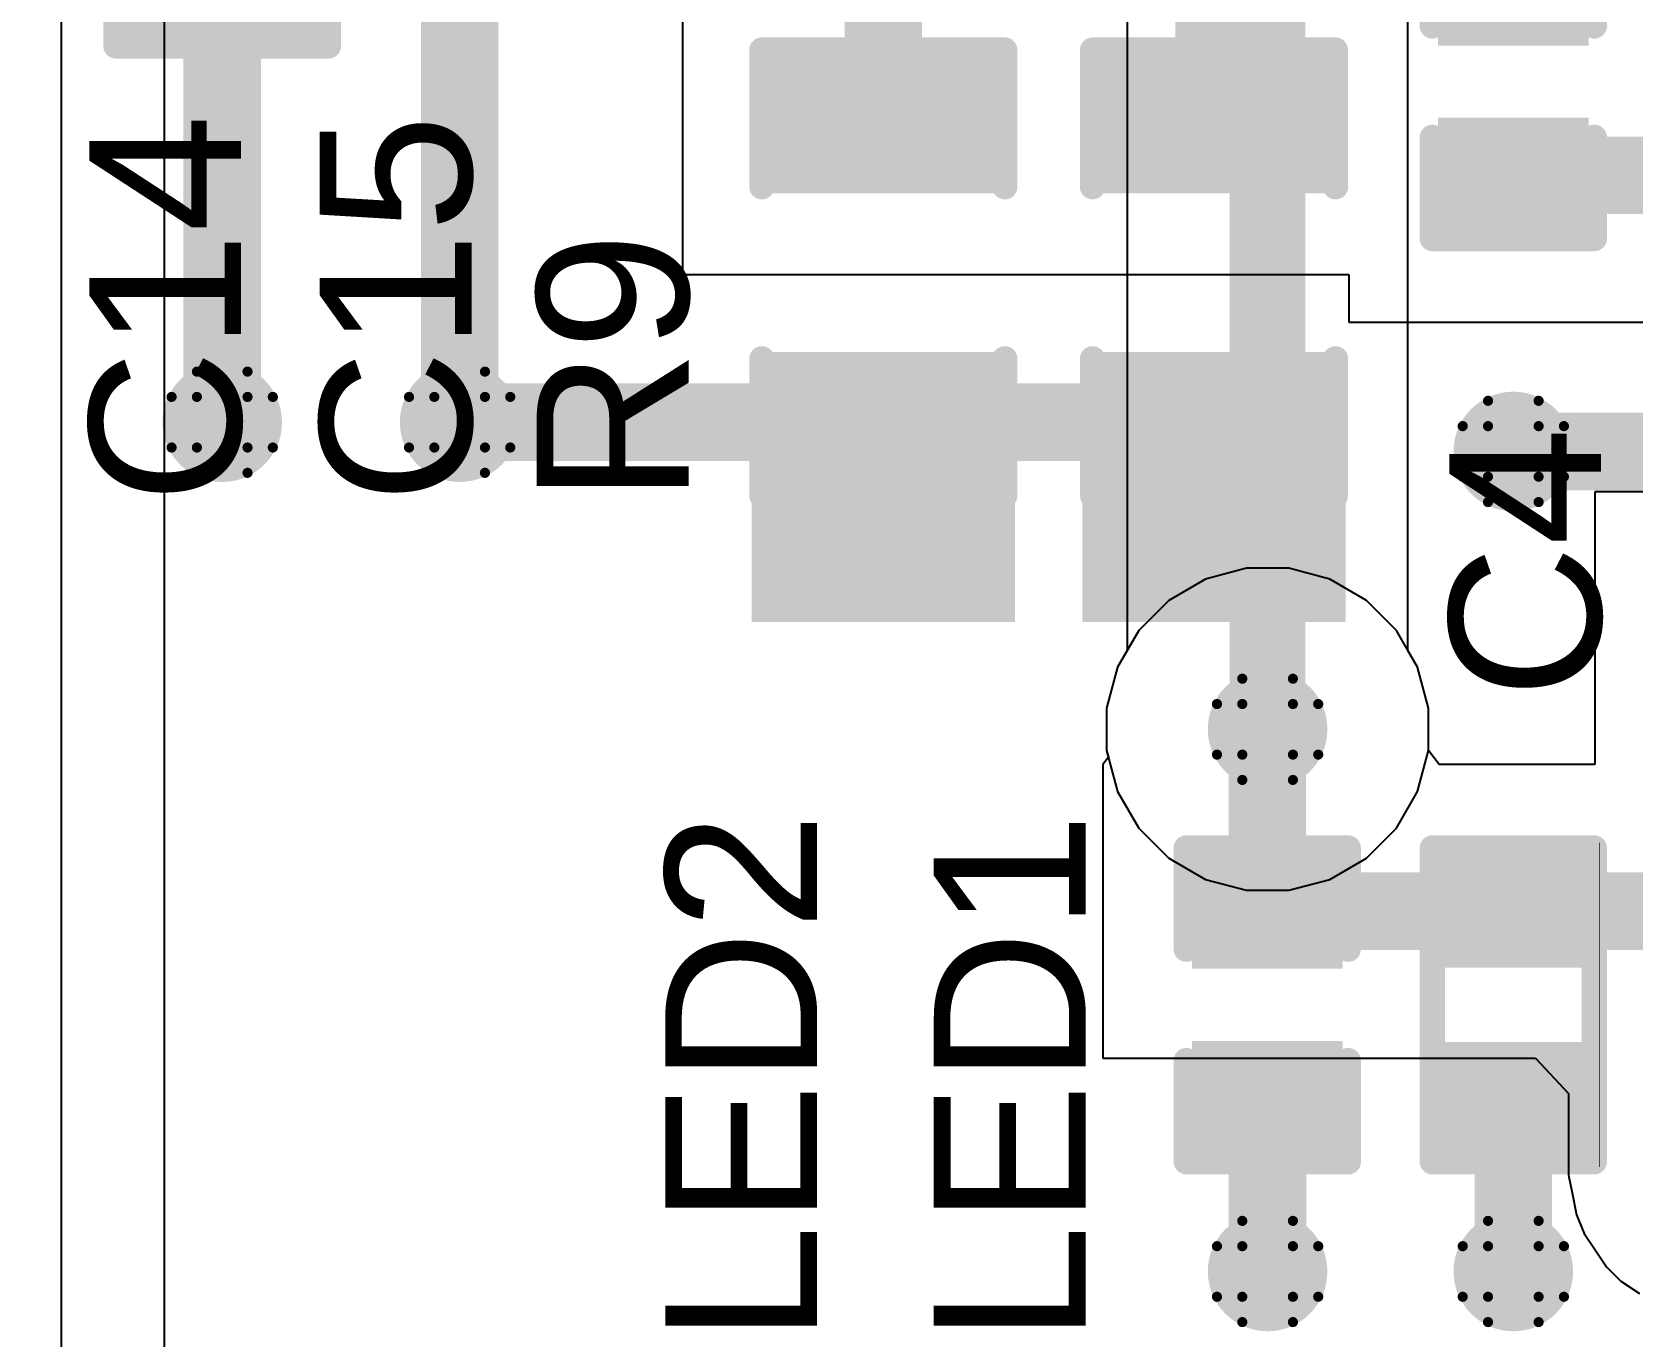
# Model space of a CAD drawing. Header units: inches. Extents: x -18 to 202, y -11 to 119.
# Drawn here: x 35.48 to 43.52, y 8.43 to 14.98 of the extents above; entities that cross this region are included whole.
import ezdxf

# ---------------------------------------------------------------- set-up
doc = ezdxf.new("R2010")
doc.units = ezdxf.units.IN
for name, color, linetype in [('Board Outline', 216, 'Continuous'), ('Bottom Layer', 5, 'Continuous'), ('Drill Drawing', 1, 'Continuous'), ('Ground', 16, 'Continuous'), ('Power', 76, 'Continuous'), ('Top Layer', 1, 'Continuous'), ('Top Overlay', 2, 'Continuous'), ('Top Paste', 8, 'Continuous'), ('Top Solder', 216, 'Continuous'), ('Via Holes', 16, 'Continuous')]:
    doc.layers.add(name, color=color, linetype=linetype)
doc.styles.add('Arial', font='', dxfattribs={"height": 0.2})
doc.styles.get('Arial').set_extended_font_data('Arial')

# ---------------------------------------------------------------- blocks, each defined once
blk = doc.blocks.new('R___0402_52')
at = {"layer": 'Top Layer'}
for points in [[(-0.6985, -0.3175), (-0.6985, 0.3175), (-0.2413, 0.3175), (-0.2413, -0.3175)], [(0.2413, -0.3175), (0.2413, 0.3175), (0.6985, 0.3175), (0.6985, -0.3175)]]:
    blk.add_hatch(color=1, dxfattribs=at).paths.add_polyline_path(points)
at = {"layer": 'Top Paste'}
for points in [[(-0.6985, -0.3175), (-0.6985, 0.3175), (-0.2413, 0.3175), (-0.2413, -0.3175)], [(0.2413, -0.3175), (0.2413, 0.3175), (0.6985, 0.3175), (0.6985, -0.3175)]]:
    blk.add_hatch(color=8, dxfattribs=at).paths.add_polyline_path(points)
at = {"layer": 'Top Solder'}
for points in [[(-0.7535, -0.3725), (-0.7535, 0.3725), (-0.1863, 0.3725), (-0.1863, -0.3725)], [(0.1863, -0.3725), (0.1863, 0.3725), (0.7535, 0.3725), (0.7535, -0.3725)]]:
    blk.add_hatch(color=216, dxfattribs=at).paths.add_polyline_path(points)
at = {"layer": 'Top Overlay'}
for points, const_width in [([(0.7874, 0.4064), (-0.7874, 0.4064)], 0.127), ([(-0.7874, 0.4064), (-0.7874, -0.4064)], 0.127), ([(0.7874, 0.4064), (0.7874, -0.4064)], 0.127), ([(-0.7874, -0.4064), (0.7874, -0.4064)], 0.127), ([(-0.8128, -0.4318), (0.8128, -0.4318)], 0.00323)]:
    blk.add_lwpolyline(points, dxfattribs=dict(at, const_width=const_width))
for points, const_width in [([(-0.8191, 0.4064, 1), (-0.7556, 0.4064, 1)], 0.0635), ([(-0.8191, 0.4064, 1), (-0.7556, 0.4064, 1)], 0.0635), ([(0.7557, 0.4064, 1), (0.8192, 0.4064, 1)], 0.0635), ([(0.7557, 0.4064, 1), (0.8192, 0.4064, 1)], 0.0635), ([(-0.8191, -0.4064, 1), (-0.7556, -0.4064, 1)], 0.0635), ([(-0.8191, -0.4064, 1), (-0.7556, -0.4064, 1)], 0.0635), ([(0.7556, -0.4064, 1), (0.8191, -0.4064, 1)], 0.0635), ([(0.7556, -0.4064, 1), (0.8191, -0.4064, 1)], 0.0635), ([(-0.8136, -0.4318, 1), (-0.812, -0.4318, 1)], 0.00161), ([(0.812, -0.4318, 1), (0.8136, -0.4318, 1)], 0.00161)]:
    blk.add_lwpolyline(points, format="xyb", close=True, dxfattribs=dict(at, const_width=const_width))
blk = doc.blocks.new('LED_0603_58')
at = {"layer": 'Top Layer'}
for points in [[(-1, 0.5), (-0.5, 0.5), (-0.5, -0.5), (-1, -0.5)], [(0.5, 0.5), (1, 0.5), (1, -0.5), (0.5, -0.5)]]:
    blk.add_hatch(color=1, dxfattribs=at).paths.add_polyline_path(points)
at = {"layer": 'Top Overlay'}
blk.add_hatch(color=2, dxfattribs=at).paths.add_polyline_path([(1.1176, -0.6604), (1.7526, -0.6604), (1.7526, 0.6604), (1.1176, 0.6604)])
at = {"layer": 'Top Paste'}
for points in [[(-1, 0.5), (-0.5, 0.5), (-0.5, -0.5), (-1, -0.5)], [(0.5, 0.5), (1, 0.5), (1, -0.5), (0.5, -0.5)]]:
    blk.add_hatch(color=8, dxfattribs=at).paths.add_polyline_path(points)
at = {"layer": 'Top Solder'}
for points in [[(-1.1016, 0.6016), (-0.3984, 0.6016), (-0.3984, -0.6016), (-1.1016, -0.6016)], [(0.3984, 0.6016), (1.1016, 0.6016), (1.1016, -0.6016), (0.3984, -0.6016)]]:
    blk.add_hatch(color=216, dxfattribs=at).paths.add_polyline_path(points)
at = {"layer": 'Top Overlay', "const_width": 0.127}
for points in [[(-0.4318, 0.6096), (-1.1176, 0.6096)], [(-1.1176, -0.6096), (-1.1176, 0.6096)], [(1.1176, 0.6096), (0.4318, 0.6096)], [(1.1176, -0.6096), (1.1176, 0.6096)], [(-1.1176, -0.6096), (-0.4318, -0.6096)], [(0.4318, -0.6096), (1.1176, -0.6096)]]:
    blk.add_lwpolyline(points, dxfattribs=at)
at = {"layer": 'Top Overlay', "const_width": 0.0635}
for points in [[(-1.1494, 0.6096, 1), (-1.0858, 0.6096, 1)], [(-1.1494, 0.6096, 1), (-1.0858, 0.6096, 1)], [(-0.4636, 0.6096, 1), (-0.4001, 0.6096, 1)], [(0.4001, 0.6096, 1), (0.4636, 0.6096, 1)], [(1.0859, 0.6096, 1), (1.1494, 0.6096, 1)], [(1.0859, 0.6096, 1), (1.1494, 0.6096, 1)], [(-1.1494, -0.6096, 1), (-1.0858, -0.6096, 1)], [(-1.1494, -0.6096, 1), (-1.0858, -0.6096, 1)], [(-0.4636, -0.6096, 1), (-0.4001, -0.6096, 1)], [(0.4001, -0.6096, 1), (0.4636, -0.6096, 1)], [(1.0859, -0.6096, 1), (1.1494, -0.6096, 1)], [(1.0859, -0.6096, 1), (1.1494, -0.6096, 1)]]:
    blk.add_lwpolyline(points, format="xyb", close=True, dxfattribs=at)
blk = doc.blocks.new('LED_0603_59')
at = {"layer": 'Top Layer'}
for points in [[(-1, 0.5), (-0.5, 0.5), (-0.5, -0.5), (-1, -0.5)], [(0.5, 0.5), (1, 0.5), (1, -0.5), (0.5, -0.5)]]:
    blk.add_hatch(color=1, dxfattribs=at).paths.add_polyline_path(points)
at = {"layer": 'Top Overlay'}
blk.add_hatch(color=2, dxfattribs=at).paths.add_polyline_path([(1.1176, -0.6604), (1.7526, -0.6604), (1.7526, 0.6604), (1.1176, 0.6604)])
at = {"layer": 'Top Paste'}
for points in [[(-1, 0.5), (-0.5, 0.5), (-0.5, -0.5), (-1, -0.5)], [(0.5, 0.5), (1, 0.5), (1, -0.5), (0.5, -0.5)]]:
    blk.add_hatch(color=8, dxfattribs=at).paths.add_polyline_path(points)
at = {"layer": 'Top Solder'}
for points in [[(-1.1016, 0.6016), (-0.3984, 0.6016), (-0.3984, -0.6016), (-1.1016, -0.6016)], [(0.3984, 0.6016), (1.1016, 0.6016), (1.1016, -0.6016), (0.3984, -0.6016)]]:
    blk.add_hatch(color=216, dxfattribs=at).paths.add_polyline_path(points)
at = {"layer": 'Top Overlay', "const_width": 0.127}
for points in [[(-0.4318, 0.6096), (-1.1176, 0.6096)], [(-1.1176, -0.6096), (-1.1176, 0.6096)], [(0.4318, 0.6096), (1.1176, 0.6096)], [(1.1176, -0.6096), (1.1176, 0.6096)], [(-0.4318, -0.6096), (-1.1176, -0.6096)], [(1.1176, -0.6096), (0.4318, -0.6096)]]:
    blk.add_lwpolyline(points, dxfattribs=at)
at = {"layer": 'Top Overlay', "const_width": 0.0635}
for points in [[(-1.1494, 0.6096, 1), (-1.0858, 0.6096, 1)], [(-1.1494, 0.6096, 1), (-1.0858, 0.6096, 1)], [(-0.4636, 0.6096, 1), (-0.4001, 0.6096, 1)], [(0.4001, 0.6096, 1), (0.4636, 0.6096, 1)], [(1.0859, 0.6096, 1), (1.1494, 0.6096, 1)], [(1.0859, 0.6096, 1), (1.1494, 0.6096, 1)], [(-1.1494, -0.6096, 1), (-1.0858, -0.6096, 1)], [(-1.1494, -0.6096, 1), (-1.0858, -0.6096, 1)], [(-0.4636, -0.6096, 1), (-0.4001, -0.6096, 1)], [(0.4001, -0.6096, 1), (0.4636, -0.6096, 1)], [(1.0859, -0.6096, 1), (1.1494, -0.6096, 1)], [(1.0859, -0.6096, 1), (1.1494, -0.6096, 1)]]:
    blk.add_lwpolyline(points, format="xyb", close=True, dxfattribs=at)
blk = doc.blocks.new('R___0603_95')
at = {"layer": 'Top Layer'}
for points in [[(-0.381, 0.4445), (-0.381, -0.4445), (-1.143, -0.4445), (-1.143, 0.4445)], [(1.143, 0.4445), (1.143, -0.4445), (0.381, -0.4445), (0.381, 0.4445)]]:
    blk.add_hatch(color=1, dxfattribs=at).paths.add_polyline_path(points)
at = {"layer": 'Top Paste'}
for points in [[(-0.381, 0.4445), (-0.381, -0.4445), (-1.143, -0.4445), (-1.143, 0.4445)], [(1.143, 0.4445), (1.143, -0.4445), (0.381, -0.4445), (0.381, 0.4445)]]:
    blk.add_hatch(color=8, dxfattribs=at).paths.add_polyline_path(points)
at = {"layer": 'Top Solder'}
for points in [[(-0.2794, 0.5461), (-0.2794, -0.5461), (-1.2446, -0.5461), (-1.2446, 0.5461)], [(1.2446, 0.5461), (1.2446, -0.5461), (0.2794, -0.5461), (0.2794, 0.5461)]]:
    blk.add_hatch(color=216, dxfattribs=at).paths.add_polyline_path(points)
at = {"layer": 'Top Overlay', "const_width": 0.127}
for points in [[(1.2192, 0.5334), (-1.2192, 0.5334)], [(-1.2192, -0.5334), (-1.2192, 0.5334)], [(1.2192, -0.5334), (1.2192, 0.5334)], [(1.2192, -0.5334), (-1.2192, -0.5334)]]:
    blk.add_lwpolyline(points, dxfattribs=at)
at = {"layer": 'Top Overlay', "const_width": 0.0635}
for points in [[(-1.25095, 0.5334, 1), (-1.18745, 0.5334, 1)], [(-1.25095, 0.5334, 1), (-1.18745, 0.5334, 1)], [(1.18745, 0.5334, 1), (1.25095, 0.5334, 1)], [(1.18745, 0.5334, 1), (1.25095, 0.5334, 1)], [(-1.25095, -0.5334, 1), (-1.18745, -0.5334, 1)], [(-1.25095, -0.5334, 1), (-1.18745, -0.5334, 1)], [(1.18745, -0.5334, 1), (1.25095, -0.5334, 1)], [(1.18745, -0.5334, 1), (1.25095, -0.5334, 1)]]:
    blk.add_lwpolyline(points, format="xyb", close=True, dxfattribs=at)
blk = doc.blocks.new('C___0402_104')
at = {"layer": 'Top Layer'}
for points in [[(-0.6985, -0.3175), (-0.6985, 0.3175), (-0.2413, 0.3175), (-0.2413, -0.3175)], [(0.2413, -0.3175), (0.2413, 0.3175), (0.6985, 0.3175), (0.6985, -0.3175)]]:
    blk.add_hatch(color=1, dxfattribs=at).paths.add_polyline_path(points)
at = {"layer": 'Top Paste'}
for points in [[(-0.6985, -0.3175), (-0.6985, 0.3175), (-0.2413, 0.3175), (-0.2413, -0.3175)], [(0.2413, -0.3175), (0.2413, 0.3175), (0.6985, 0.3175), (0.6985, -0.3175)]]:
    blk.add_hatch(color=8, dxfattribs=at).paths.add_polyline_path(points)
at = {"layer": 'Top Solder'}
for points in [[(-0.7585, -0.3775), (-0.7585, 0.3775), (-0.1813, 0.3775), (-0.1813, -0.3775)], [(0.1813, -0.3775), (0.1813, 0.3775), (0.7585, 0.3775), (0.7585, -0.3775)]]:
    blk.add_hatch(color=216, dxfattribs=at).paths.add_polyline_path(points)
at = {"layer": 'Top Overlay', "const_width": 0.127}
for points in [[(-0.7874, 0.4064), (-0.7874, -0.4064)], [(-0.7874, 0.4064), (-0.2794, 0.4064)], [(0.2794, 0.4064), (0.7874, 0.4064)], [(0.7874, 0.4064), (0.7874, -0.4064)], [(-0.7874, -0.4064), (-0.2794, -0.4064)], [(0.2794, -0.4064), (0.7874, -0.4064)]]:
    blk.add_lwpolyline(points, dxfattribs=at)
at = {"layer": 'Top Overlay', "const_width": 0.0635}
for points in [[(-0.8191, 0.4064, 1), (-0.7556, 0.4064, 1)], [(-0.8191, 0.4064, 1), (-0.7556, 0.4064, 1)], [(-0.3111, 0.4064, 1), (-0.2477, 0.4064, 1)], [(0.2477, 0.4064, 1), (0.3112, 0.4064, 1)], [(0.7557, 0.4064, 1), (0.8192, 0.4064, 1)], [(0.7557, 0.4064, 1), (0.8192, 0.4064, 1)], [(-0.8191, -0.4064, 1), (-0.7556, -0.4064, 1)], [(-0.8191, -0.4064, 1), (-0.7556, -0.4064, 1)], [(-0.3111, -0.4064, 1), (-0.2477, -0.4064, 1)], [(0.2477, -0.4064, 1), (0.3112, -0.4064, 1)], [(0.7556, -0.4064, 1), (0.8191, -0.4064, 1)], [(0.7556, -0.4064, 1), (0.8191, -0.4064, 1)]]:
    blk.add_lwpolyline(points, format="xyb", close=True, dxfattribs=at)
blk = doc.blocks.new('C___0402_107')
at = {"layer": 'Top Layer'}
for points in [[(-0.6985, -0.3175), (-0.6985, 0.3175), (-0.2413, 0.3175), (-0.2413, -0.3175)], [(0.2413, -0.3175), (0.2413, 0.3175), (0.6985, 0.3175), (0.6985, -0.3175)]]:
    blk.add_hatch(color=1, dxfattribs=at).paths.add_polyline_path(points)
at = {"layer": 'Top Paste'}
for points in [[(-0.6985, -0.3175), (-0.6985, 0.3175), (-0.2413, 0.3175), (-0.2413, -0.3175)], [(0.2413, -0.3175), (0.2413, 0.3175), (0.6985, 0.3175), (0.6985, -0.3175)]]:
    blk.add_hatch(color=8, dxfattribs=at).paths.add_polyline_path(points)
at = {"layer": 'Top Solder'}
for points in [[(-0.7585, -0.3775), (-0.7585, 0.3775), (-0.1813, 0.3775), (-0.1813, -0.3775)], [(0.1813, -0.3775), (0.1813, 0.3775), (0.7585, 0.3775), (0.7585, -0.3775)]]:
    blk.add_hatch(color=216, dxfattribs=at).paths.add_polyline_path(points)
at = {"layer": 'Top Overlay', "const_width": 0.127}
for points in [[(-0.7874, -0.4064), (-0.7874, 0.4064)], [(-0.2794, 0.4064), (-0.7874, 0.4064)], [(0.2794, 0.4064), (0.7874, 0.4064)], [(0.7874, -0.4064), (0.7874, 0.4064)], [(-0.2794, -0.4064), (-0.7874, -0.4064)], [(0.7874, -0.4064), (0.2794, -0.4064)]]:
    blk.add_lwpolyline(points, dxfattribs=at)
at = {"layer": 'Top Overlay', "const_width": 0.0635}
for points in [[(-0.8191, 0.4064, 1), (-0.7556, 0.4064, 1)], [(-0.8191, 0.4064, 1), (-0.7556, 0.4064, 1)], [(-0.3111, 0.4064, 1), (-0.2477, 0.4064, 1)], [(0.2477, 0.4064, 1), (0.3111, 0.4064, 1)], [(0.7556, 0.4064, 1), (0.8191, 0.4064, 1)], [(0.7556, 0.4064, 1), (0.8191, 0.4064, 1)], [(-0.8191, -0.4064, 1), (-0.7556, -0.4064, 1)], [(-0.8191, -0.4064, 1), (-0.7556, -0.4064, 1)], [(-0.3112, -0.4064, 1), (-0.2477, -0.4064, 1)], [(0.2477, -0.4064, 1), (0.3111, -0.4064, 1)], [(0.7556, -0.4064, 1), (0.8191, -0.4064, 1)], [(0.7556, -0.4064, 1), (0.8191, -0.4064, 1)]]:
    blk.add_lwpolyline(points, format="xyb", close=True, dxfattribs=at)

msp = doc.modelspace()

# ---------------------------------------------------------------- hatches: boundary and pattern name
at = {"layer": 'Bottom Layer'}
h = msp.add_hatch(color=5, dxfattribs=at)
edge = h.paths.add_edge_path()
edge.add_arc((36.4354, 13.0253), 0.3, 0, 360)
h = msp.add_hatch(color=5, dxfattribs=at)
edge = h.paths.add_edge_path()
edge.add_arc((37.627, 13.0253), 0.3, 0, 360)
h = msp.add_hatch(color=5, dxfattribs=at)
edge = h.paths.add_edge_path()
edge.add_arc((42.9149, 12.8786), 0.3, 0, 360)
h = msp.add_hatch(color=5, dxfattribs=at)
edge = h.paths.add_edge_path()
edge.add_arc((41.6817, 11.484), 0.3, 0, 360)
h = msp.add_hatch(color=5, dxfattribs=at)
edge = h.paths.add_edge_path()
edge.add_arc((41.6817, 8.763), 0.3, 0, 360)
h = msp.add_hatch(color=5, dxfattribs=at)
edge = h.paths.add_edge_path()
edge.add_arc((42.9149, 8.763), 0.3, 0, 360)
at = {"layer": 'Ground'}
h = msp.add_hatch(color=16, dxfattribs=at)
edge = h.paths.add_edge_path()
edge.add_arc((36.4354, 13.0253), 0.3, 0, 360)
h = msp.add_hatch(color=16, dxfattribs=at)
edge = h.paths.add_edge_path()
edge.add_arc((37.627, 13.0253), 0.3, 0, 360)
h = msp.add_hatch(color=16, dxfattribs=at)
edge = h.paths.add_edge_path()
edge.add_arc((42.9149, 12.8786), 0.3, 0, 360)
h = msp.add_hatch(color=16, dxfattribs=at)
edge = h.paths.add_edge_path()
edge.add_arc((41.6817, 11.484), 0.3, 0, 360)
h = msp.add_hatch(color=16, dxfattribs=at)
edge = h.paths.add_edge_path()
edge.add_arc((41.6817, 8.763), 0.3, 0, 360)
h = msp.add_hatch(color=16, dxfattribs=at)
edge = h.paths.add_edge_path()
edge.add_arc((42.9149, 8.763), 0.3, 0, 360)
at = {"layer": 'Power'}
h = msp.add_hatch(color=76, dxfattribs=at)
edge = h.paths.add_edge_path()
edge.add_arc((36.4354, 13.0253), 0.3, 0, 360)
h = msp.add_hatch(color=76, dxfattribs=at)
edge = h.paths.add_edge_path()
edge.add_arc((37.627, 13.0253), 0.3, 0, 360)
h = msp.add_hatch(color=76, dxfattribs=at)
edge = h.paths.add_edge_path()
edge.add_arc((42.9149, 12.8786), 0.3, 0, 360)
h = msp.add_hatch(color=76, dxfattribs=at)
edge = h.paths.add_edge_path()
edge.add_arc((41.6817, 11.484), 0.3, 0, 360)
h = msp.add_hatch(color=76, dxfattribs=at)
edge = h.paths.add_edge_path()
edge.add_arc((41.6817, 8.763), 0.3, 0, 360)
h = msp.add_hatch(color=76, dxfattribs=at)
edge = h.paths.add_edge_path()
edge.add_arc((42.9149, 8.763), 0.3, 0, 360)
at = {"layer": 'Top Layer'}
h = msp.add_hatch(color=1, dxfattribs=at)
edge = h.paths.add_edge_path()
edge.add_arc((36.4354, 13.0253), 0.3, 0, 360)
h = msp.add_hatch(color=1, dxfattribs=at)
edge = h.paths.add_edge_path()
edge.add_arc((37.627, 13.0253), 0.3, 0, 360)
h = msp.add_hatch(color=1, dxfattribs=at)
edge = h.paths.add_edge_path()
edge.add_arc((42.9149, 12.8786), 0.3, 0, 360)
h = msp.add_hatch(color=1, dxfattribs=at)
edge = h.paths.add_edge_path()
edge.add_arc((41.6817, 11.484), 0.3, 0, 360)
h = msp.add_hatch(color=1, dxfattribs=at)
edge = h.paths.add_edge_path()
edge.add_arc((41.6817, 8.763), 0.3, 0, 360)
h = msp.add_hatch(color=1, dxfattribs=at)
edge = h.paths.add_edge_path()
edge.add_arc((42.9149, 8.763), 0.3, 0, 360)
at = {"layer": 'Via Holes'}
h = msp.add_hatch(color=7, dxfattribs=at)
edge = h.paths.add_edge_path()
edge.add_arc((36.4354, 13.0253), 0.15, 0, 360)
h = msp.add_hatch(color=7, dxfattribs=at)
edge = h.paths.add_edge_path()
edge.add_arc((37.627, 13.0253), 0.15, 0, 360)
h = msp.add_hatch(color=7, dxfattribs=at)
edge = h.paths.add_edge_path()
edge.add_arc((42.9149, 12.8786), 0.15, 0, 360)
h = msp.add_hatch(color=7, dxfattribs=at)
edge = h.paths.add_edge_path()
edge.add_arc((41.6817, 11.484), 0.15, 0, 360)
h = msp.add_hatch(color=7, dxfattribs=at)
edge = h.paths.add_edge_path()
edge.add_arc((41.6817, 8.763), 0.15, 0, 360)
h = msp.add_hatch(color=7, dxfattribs=at)
edge = h.paths.add_edge_path()
edge.add_arc((42.9149, 8.763), 0.15, 0, 360)

# ---------------------------------------------------------------- linework, layer by layer
at = {"layer": 'Board Outline', "const_width": 0.254}
msp.add_lwpolyline([(44.2299, 62.3099, -3.535496), (7.5647, 62.2891)], format="xyb", dxfattribs=at)
at = {"layer": 'Bottom Layer'}
for p, q in [((41.3699, 12.2369), (41.1856, 12.1305)), ((41.5754, 12.292), (41.3699, 12.2369)), ((41.7881, 12.292), (41.5754, 12.292)), ((41.9936, 12.2369), (41.7881, 12.292)), ((42.1779, 12.1305), (41.9936, 12.2369)), ((41.1856, 12.1305), (41.0352, 11.9801)), ((42.3283, 11.9801), (42.1779, 12.1305)), ((41.0352, 11.9801), (40.9288, 11.7958)), ((42.4347, 11.7958), (42.3283, 11.9801)), ((40.9288, 11.7958), (40.8737, 11.5903)), ((42.4897, 11.5903), (42.4347, 11.7958)), ((40.8737, 11.5903), (40.8737, 11.3776)), ((42.4897, 11.3776), (42.4897, 11.5903)), ((40.8737, 11.3776), (40.9288, 11.1721)), ((42.4347, 11.1721), (42.4897, 11.3776)), ((40.9288, 11.1721), (41.0352, 10.9878)), ((42.3283, 10.9878), (42.4347, 11.1721)), ((41.0352, 10.9878), (41.1856, 10.8374)), ((42.1779, 10.8374), (42.3283, 10.9878)), ((41.1856, 10.8374), (41.3699, 10.731)), ((41.9936, 10.731), (42.1779, 10.8374)), ((41.3699, 10.731), (41.5754, 10.676)), ((41.7881, 10.676), (41.9936, 10.731)), ((41.5754, 10.676), (41.7881, 10.676))]:
    msp.add_line(p, q, dxfattribs=at)
at = {"layer": 'Drill Drawing', "const_width": 0.0508}
for points in [[(36.3084, 13.1523), (36.3084, 13.2793)], [(36.3084, 13.2793), (36.5624, 13.2793)], [(36.5624, 13.1523), (36.5624, 13.2793)], [(37.5, 13.1523), (37.5, 13.2793)], [(37.5, 13.2793), (37.754, 13.2793)], [(37.754, 13.1523), (37.754, 13.2793)], [(36.1814, 12.8983), (36.1814, 13.1523)], [(36.1814, 13.1523), (36.3084, 13.1523)], [(36.5624, 13.1523), (36.6894, 13.1523)], [(36.6894, 12.8983), (36.6894, 13.1523)], [(37.373, 12.8983), (37.373, 13.1523)], [(37.373, 13.1523), (37.5, 13.1523)], [(37.754, 13.1523), (37.881, 13.1523)], [(37.881, 12.8983), (37.881, 13.1523)], [(42.7879, 13.0056), (42.7879, 13.1326)], [(42.7879, 13.1326), (43.0419, 13.1326)], [(43.0419, 13.0056), (43.0419, 13.1326)], [(42.6609, 12.7516), (42.6609, 13.0056)], [(42.6609, 13.0056), (42.7879, 13.0056)], [(43.0419, 13.0056), (43.1689, 13.0056)], [(43.1689, 12.7516), (43.1689, 13.0056)], [(36.1814, 12.8983), (36.3084, 12.8983)], [(36.3084, 12.7713), (36.3084, 12.8983)], [(36.5624, 12.8983), (36.6894, 12.8983)], [(36.5624, 12.7713), (36.5624, 12.8983)], [(37.373, 12.8983), (37.5, 12.8983)], [(37.5, 12.7713), (37.5, 12.8983)], [(37.754, 12.8983), (37.881, 12.8983)], [(37.754, 12.7713), (37.754, 12.8983)], [(36.3084, 12.7713), (36.5624, 12.7713)], [(37.5, 12.7713), (37.754, 12.7713)], [(42.6609, 12.7516), (42.7879, 12.7516)], [(42.7879, 12.6246), (42.7879, 12.7516)], [(43.0419, 12.7516), (43.1689, 12.7516)], [(43.0419, 12.6246), (43.0419, 12.7516)], [(42.7879, 12.6246), (43.0419, 12.6246)], [(41.5547, 11.611), (41.5547, 11.738)], [(41.5547, 11.738), (41.8087, 11.738)], [(41.8087, 11.611), (41.8087, 11.738)], [(41.4277, 11.357), (41.4277, 11.611)], [(41.4277, 11.611), (41.5547, 11.611)], [(41.8087, 11.611), (41.9357, 11.611)], [(41.9357, 11.357), (41.9357, 11.611)], [(41.4277, 11.357), (41.5547, 11.357)], [(41.5547, 11.23), (41.5547, 11.357)], [(41.8087, 11.357), (41.9357, 11.357)], [(41.8087, 11.23), (41.8087, 11.357)], [(41.5547, 11.23), (41.8087, 11.23)], [(41.5547, 8.89), (41.5547, 9.017)], [(41.5547, 9.017), (41.8087, 9.017)], [(41.8087, 8.89), (41.8087, 9.017)], [(42.7879, 8.89), (42.7879, 9.017)], [(42.7879, 9.017), (43.0419, 9.017)], [(43.0419, 8.89), (43.0419, 9.017)], [(41.4277, 8.636), (41.4277, 8.89)], [(41.4277, 8.89), (41.5547, 8.89)], [(41.8087, 8.89), (41.9357, 8.89)], [(41.9357, 8.636), (41.9357, 8.89)], [(42.6609, 8.636), (42.6609, 8.89)], [(42.6609, 8.89), (42.7879, 8.89)], [(43.0419, 8.89), (43.1689, 8.89)], [(43.1689, 8.636), (43.1689, 8.89)], [(41.4277, 8.636), (41.5547, 8.636)], [(41.5547, 8.509), (41.5547, 8.636)], [(41.8087, 8.636), (41.9357, 8.636)], [(41.8087, 8.509), (41.8087, 8.636)], [(42.6609, 8.636), (42.7879, 8.636)], [(42.7879, 8.509), (42.7879, 8.636)], [(43.0419, 8.636), (43.1689, 8.636)], [(43.0419, 8.509), (43.0419, 8.636)], [(41.5547, 8.509), (41.8087, 8.509)], [(42.7879, 8.509), (43.0419, 8.509)]]:
    msp.add_lwpolyline(points, dxfattribs=at)
at = {"layer": 'Drill Drawing', "const_width": 0.0254}
for points in [[(36.2957, 13.2793, 1), (36.3211, 13.2793, 1)], [(36.2957, 13.2793, 1), (36.3211, 13.2793, 1)], [(36.5497, 13.2793, 1), (36.5751, 13.2793, 1)], [(36.5497, 13.2793, 1), (36.5751, 13.2793, 1)], [(37.4873, 13.2793, 1), (37.5127, 13.2793, 1)], [(37.4873, 13.2793, 1), (37.5127, 13.2793, 1)], [(37.7413, 13.2793, 1), (37.7667, 13.2793, 1)], [(37.7413, 13.2793, 1), (37.7667, 13.2793, 1)], [(36.1687, 13.1523, 1), (36.1941, 13.1523, 1)], [(36.1687, 13.1523, 1), (36.1941, 13.1523, 1)], [(36.2957, 13.1523, 1), (36.3211, 13.1523, 1)], [(36.2957, 13.1523, 1), (36.3211, 13.1523, 1)], [(36.5497, 13.1523, 1), (36.5751, 13.1523, 1)], [(36.5497, 13.1523, 1), (36.5751, 13.1523, 1)], [(36.6767, 13.1523, 1), (36.7021, 13.1523, 1)], [(36.6767, 13.1523, 1), (36.7021, 13.1523, 1)], [(37.3603, 13.1523, 1), (37.3857, 13.1523, 1)], [(37.3603, 13.1523, 1), (37.3857, 13.1523, 1)], [(37.4873, 13.1523, 1), (37.5127, 13.1523, 1)], [(37.4873, 13.1523, 1), (37.5127, 13.1523, 1)], [(37.7413, 13.1523, 1), (37.7667, 13.1523, 1)], [(37.7413, 13.1523, 1), (37.7667, 13.1523, 1)], [(37.8683, 13.1523, 1), (37.8937, 13.1523, 1)], [(37.8683, 13.1523, 1), (37.8937, 13.1523, 1)], [(42.7752, 13.1326, 1), (42.8006, 13.1326, 1)], [(42.7752, 13.1326, 1), (42.8006, 13.1326, 1)], [(43.0292, 13.1326, 1), (43.0546, 13.1326, 1)], [(43.0292, 13.1326, 1), (43.0546, 13.1326, 1)], [(42.6482, 13.0056, 1), (42.6736, 13.0056, 1)], [(42.6482, 13.0056, 1), (42.6736, 13.0056, 1)], [(42.7752, 13.0056, 1), (42.8006, 13.0056, 1)], [(42.7752, 13.0056, 1), (42.8006, 13.0056, 1)], [(43.0292, 13.0056, 1), (43.0546, 13.0056, 1)], [(43.0292, 13.0056, 1), (43.0546, 13.0056, 1)], [(43.1562, 13.0056, 1), (43.1816, 13.0056, 1)], [(43.1562, 13.0056, 1), (43.1816, 13.0056, 1)], [(36.1687, 12.8983, 1), (36.1941, 12.8983, 1)], [(36.1687, 12.8983, 1), (36.1941, 12.8983, 1)], [(36.2957, 12.8983, 1), (36.3211, 12.8983, 1)], [(36.2957, 12.8983, 1), (36.3211, 12.8983, 1)], [(36.5497, 12.8983, 1), (36.5751, 12.8983, 1)], [(36.5497, 12.8983, 1), (36.5751, 12.8983, 1)], [(36.6767, 12.8983, 1), (36.7021, 12.8983, 1)], [(36.6767, 12.8983, 1), (36.7021, 12.8983, 1)], [(37.3603, 12.8983, 1), (37.3857, 12.8983, 1)], [(37.3603, 12.8983, 1), (37.3857, 12.8983, 1)], [(37.4873, 12.8983, 1), (37.5127, 12.8983, 1)], [(37.4873, 12.8983, 1), (37.5127, 12.8983, 1)], [(37.7413, 12.8983, 1), (37.7667, 12.8983, 1)], [(37.7413, 12.8983, 1), (37.7667, 12.8983, 1)], [(37.8683, 12.8983, 1), (37.8937, 12.8983, 1)], [(37.8683, 12.8983, 1), (37.8937, 12.8983, 1)], [(36.2957, 12.7713, 1), (36.3211, 12.7713, 1)], [(36.2957, 12.7713, 1), (36.3211, 12.7713, 1)], [(36.5497, 12.7713, 1), (36.5751, 12.7713, 1)], [(36.5497, 12.7713, 1), (36.5751, 12.7713, 1)], [(37.4873, 12.7713, 1), (37.5127, 12.7713, 1)], [(37.4873, 12.7713, 1), (37.5127, 12.7713, 1)], [(37.7413, 12.7713, 1), (37.7667, 12.7713, 1)], [(37.7413, 12.7713, 1), (37.7667, 12.7713, 1)], [(42.6482, 12.7516, 1), (42.6736, 12.7516, 1)], [(42.6482, 12.7516, 1), (42.6736, 12.7516, 1)], [(42.7752, 12.7516, 1), (42.8006, 12.7516, 1)], [(42.7752, 12.7516, 1), (42.8006, 12.7516, 1)], [(43.0292, 12.7516, 1), (43.0546, 12.7516, 1)], [(43.0292, 12.7516, 1), (43.0546, 12.7516, 1)], [(43.1562, 12.7516, 1), (43.1816, 12.7516, 1)], [(43.1562, 12.7516, 1), (43.1816, 12.7516, 1)], [(42.7752, 12.6246, 1), (42.8006, 12.6246, 1)], [(42.7752, 12.6246, 1), (42.8006, 12.6246, 1)], [(43.0292, 12.6246, 1), (43.0546, 12.6246, 1)], [(43.0292, 12.6246, 1), (43.0546, 12.6246, 1)], [(41.542, 11.738, 1), (41.5674, 11.738, 1)], [(41.542, 11.738, 1), (41.5674, 11.738, 1)], [(41.796, 11.738, 1), (41.8214, 11.738, 1)], [(41.796, 11.738, 1), (41.8214, 11.738, 1)], [(41.415, 11.611, 1), (41.4404, 11.611, 1)], [(41.415, 11.611, 1), (41.4404, 11.611, 1)], [(41.542, 11.611, 1), (41.5674, 11.611, 1)], [(41.542, 11.611, 1), (41.5674, 11.611, 1)], [(41.796, 11.611, 1), (41.8214, 11.611, 1)], [(41.796, 11.611, 1), (41.8214, 11.611, 1)], [(41.923, 11.611, 1), (41.9484, 11.611, 1)], [(41.923, 11.611, 1), (41.9484, 11.611, 1)], [(41.415, 11.357, 1), (41.4404, 11.357, 1)], [(41.415, 11.357, 1), (41.4404, 11.357, 1)], [(41.542, 11.357, 1), (41.5674, 11.357, 1)], [(41.542, 11.357, 1), (41.5674, 11.357, 1)], [(41.796, 11.357, 1), (41.8214, 11.357, 1)], [(41.796, 11.357, 1), (41.8214, 11.357, 1)], [(41.923, 11.357, 1), (41.9484, 11.357, 1)], [(41.923, 11.357, 1), (41.9484, 11.357, 1)], [(41.542, 11.23, 1), (41.5674, 11.23, 1)], [(41.542, 11.23, 1), (41.5674, 11.23, 1)], [(41.796, 11.23, 1), (41.8214, 11.23, 1)], [(41.796, 11.23, 1), (41.8214, 11.23, 1)], [(41.542, 9.017, 1), (41.5674, 9.017, 1)], [(41.542, 9.017, 1), (41.5674, 9.017, 1)], [(41.796, 9.017, 1), (41.8214, 9.017, 1)], [(41.796, 9.017, 1), (41.8214, 9.017, 1)], [(42.7752, 9.017, 1), (42.8006, 9.017, 1)], [(42.7752, 9.017, 1), (42.8006, 9.017, 1)], [(43.0292, 9.017, 1), (43.0546, 9.017, 1)], [(43.0292, 9.017, 1), (43.0546, 9.017, 1)], [(41.415, 8.89, 1), (41.4404, 8.89, 1)], [(41.415, 8.89, 1), (41.4404, 8.89, 1)], [(41.542, 8.89, 1), (41.5674, 8.89, 1)], [(41.542, 8.89, 1), (41.5674, 8.89, 1)], [(41.796, 8.89, 1), (41.8214, 8.89, 1)], [(41.796, 8.89, 1), (41.8214, 8.89, 1)], [(41.923, 8.89, 1), (41.9484, 8.89, 1)], [(41.923, 8.89, 1), (41.9484, 8.89, 1)], [(42.6482, 8.89, 1), (42.6736, 8.89, 1)], [(42.6482, 8.89, 1), (42.6736, 8.89, 1)], [(42.7752, 8.89, 1), (42.8006, 8.89, 1)], [(42.7752, 8.89, 1), (42.8006, 8.89, 1)], [(43.0292, 8.89, 1), (43.0546, 8.89, 1)], [(43.0292, 8.89, 1), (43.0546, 8.89, 1)], [(43.1562, 8.89, 1), (43.1816, 8.89, 1)], [(43.1562, 8.89, 1), (43.1816, 8.89, 1)], [(41.415, 8.636, 1), (41.4404, 8.636, 1)], [(41.415, 8.636, 1), (41.4404, 8.636, 1)], [(41.542, 8.636, 1), (41.5674, 8.636, 1)], [(41.542, 8.636, 1), (41.5674, 8.636, 1)], [(41.796, 8.636, 1), (41.8214, 8.636, 1)], [(41.796, 8.636, 1), (41.8214, 8.636, 1)], [(41.923, 8.636, 1), (41.9484, 8.636, 1)], [(41.923, 8.636, 1), (41.9484, 8.636, 1)], [(42.6482, 8.636, 1), (42.6736, 8.636, 1)], [(42.6482, 8.636, 1), (42.6736, 8.636, 1)], [(42.7752, 8.636, 1), (42.8006, 8.636, 1)], [(42.7752, 8.636, 1), (42.8006, 8.636, 1)], [(43.0292, 8.636, 1), (43.0546, 8.636, 1)], [(43.0292, 8.636, 1), (43.0546, 8.636, 1)], [(43.1562, 8.636, 1), (43.1816, 8.636, 1)], [(43.1562, 8.636, 1), (43.1816, 8.636, 1)], [(41.542, 8.509, 1), (41.5674, 8.509, 1)], [(41.542, 8.509, 1), (41.5674, 8.509, 1)], [(41.796, 8.509, 1), (41.8214, 8.509, 1)], [(41.796, 8.509, 1), (41.8214, 8.509, 1)], [(42.7752, 8.509, 1), (42.8006, 8.509, 1)], [(42.7752, 8.509, 1), (42.8006, 8.509, 1)], [(43.0292, 8.509, 1), (43.0546, 8.509, 1)], [(43.0292, 8.509, 1), (43.0546, 8.509, 1)]]:
    msp.add_lwpolyline(points, format="xyb", close=True, dxfattribs=at)
at = {"layer": 'Ground'}
for p, q in [((41.3699, 12.2369), (41.1856, 12.1305)), ((41.5754, 12.292), (41.3699, 12.2369)), ((41.7881, 12.292), (41.5754, 12.292)), ((41.9936, 12.2369), (41.7881, 12.292)), ((42.1779, 12.1305), (41.9936, 12.2369)), ((41.1856, 12.1305), (41.0352, 11.9801)), ((42.3283, 11.9801), (42.1779, 12.1305)), ((41.0352, 11.9801), (40.9288, 11.7958)), ((42.4347, 11.7958), (42.3283, 11.9801)), ((40.9288, 11.7958), (40.8737, 11.5903)), ((42.4897, 11.5903), (42.4347, 11.7958)), ((40.8737, 11.5903), (40.8737, 11.3776)), ((42.4897, 11.3776), (42.4897, 11.5903)), ((40.8737, 11.3776), (40.9288, 11.1721)), ((42.4347, 11.1721), (42.4897, 11.3776)), ((40.9288, 11.1721), (41.0352, 10.9878)), ((42.3283, 10.9878), (42.4347, 11.1721)), ((41.0352, 10.9878), (41.1856, 10.8374)), ((42.1779, 10.8374), (42.3283, 10.9878)), ((41.1856, 10.8374), (41.3699, 10.731)), ((41.9936, 10.731), (42.1779, 10.8374)), ((41.3699, 10.731), (41.5754, 10.676)), ((41.7881, 10.676), (41.9936, 10.731)), ((41.5754, 10.676), (41.7881, 10.676))]:
    msp.add_line(p, q, dxfattribs=at)
at = {"layer": 'Power'}
for p, q in [((35.6274, 27.8042), (35.6274, 6.2396)), ((36.1453, 6.2396), (36.1453, 27.7915)), ((42.3859, 11.8802), (42.3859, 24.9457)), ((40.9769, 20.3096), (40.9769, 11.8791)), ((40.9769, 11.8791), (40.9288, 11.7958)), ((42.4347, 11.7958), (42.3859, 11.8802)), ((40.9288, 11.7958), (40.8737, 11.5903)), ((42.4897, 11.5903), (42.4347, 11.7958)), ((40.8737, 11.5903), (40.8737, 11.3776)), ((42.4897, 11.3776), (42.4897, 11.5903)), ((40.8737, 11.3776), (40.9288, 11.1721)), ((42.4347, 11.1721), (42.4897, 11.3776)), ((40.9288, 11.1721), (41.0352, 10.9878)), ((42.3283, 10.9878), (42.4347, 11.1721)), ((41.0352, 10.9878), (41.1856, 10.8374)), ((42.1779, 10.8374), (42.3283, 10.9878)), ((41.1856, 10.8374), (41.3699, 10.731)), ((41.9936, 10.731), (42.1779, 10.8374)), ((41.3699, 10.731), (41.5754, 10.676)), ((41.7881, 10.676), (41.9936, 10.731)), ((41.5754, 10.676), (41.7881, 10.676))]:
    msp.add_line(p, q, dxfattribs=at)
at = {"layer": 'Power', "const_width": 0.381}
for points in [[(41.6814, 11.484), (41.6814, 24.9457)], [(41.6814, 11.484), (41.6817, 11.484)]]:
    msp.add_lwpolyline(points, dxfattribs=at)
at = {"layer": 'Power', "const_width": 0.1905}
for points in [[(41.5862, 11.484, 1), (41.7766, 11.484, 1)], [(41.5862, 11.484, 1), (41.7766, 11.484, 1)], [(41.5865, 11.484, 1), (41.777, 11.484, 1)]]:
    msp.add_lwpolyline(points, format="xyb", close=True, dxfattribs=at)
at = {"layer": 'Top Layer'}
for p, q in [((38.7452, 15.2833), (38.7452, 13.7673)), ((38.7452, 13.7673), (42.0894, 13.7673)), ((42.0894, 13.7673), (42.0894, 13.5279)), ((42.0894, 13.5279), (44.5613, 13.5279)), ((44.5613, 12.6754), (43.3241, 12.6754)), ((43.3241, 12.6754), (43.3241, 11.3075)), ((41.3699, 12.2369), (41.1856, 12.1305)), ((41.5754, 12.292), (41.3699, 12.2369)), ((41.7881, 12.292), (41.5754, 12.292)), ((41.9936, 12.2369), (41.7881, 12.292)), ((42.1779, 12.1305), (41.9936, 12.2369)), ((41.1856, 12.1305), (41.0352, 11.9801)), ((42.3283, 11.9801), (42.1779, 12.1305)), ((41.0352, 11.9801), (40.9288, 11.7958)), ((42.4347, 11.7958), (42.3283, 11.9801)), ((40.9288, 11.7958), (40.8737, 11.5903)), ((42.4897, 11.5903), (42.4347, 11.7958)), ((40.8737, 11.5903), (40.8737, 11.3776)), ((42.4897, 11.3776), (42.4897, 11.5903)), ((40.8827, 11.3441), (40.8547, 11.3075)), ((40.8737, 11.3776), (40.8827, 11.3441)), ((42.5435, 11.3075), (42.4897, 11.3776)), ((40.8547, 11.3075), (40.8547, 11.3075)), ((40.8547, 11.3075), (40.8547, 9.8343)), ((43.3241, 11.3075), (42.5435, 11.3075)), ((40.8547, 9.8343), (43.0262, 9.8343)), ((43.0262, 9.8343), (43.1921, 9.6565)), ((43.1921, 9.6565), (43.1921, 9.2966)), ((43.1921, 9.2966), (43.1921, 9.2461)), ((43.1921, 9.2461), (43.1921, 9.246)), ((43.1921, 9.246), (43.1921, 9.246)), ((43.1921, 9.246), (43.2099, 9.1569)), ((43.2099, 9.1569), (43.2315, 9.0478)), ((43.2315, 9.0478), (43.2315, 9.0478)), ((43.2315, 9.0478), (43.2315, 9.0478)), ((43.2315, 9.0478), (43.2702, 8.9544)), ((43.2702, 8.9544), (43.2702, 8.9544)), ((43.2702, 8.9544), (43.2702, 8.9543)), ((43.2702, 8.9543), (43.3223, 8.8764)), ((43.3223, 8.8764), (43.3825, 8.7863)), ((43.3825, 8.7863), (43.3825, 8.7863)), ((43.3825, 8.7863), (43.3825, 8.7863)), ((43.3825, 8.7863), (43.454, 8.7148)), ((43.454, 8.7148), (43.454, 8.7148)), ((43.454, 8.7148), (43.454, 8.7148)), ((43.454, 8.7148), (43.5482, 8.6519))]:
    msp.add_line(p, q, dxfattribs=at)
at = {"layer": 'Top Layer', "const_width": 0.3894}
for points in [[(37.627, 13.0253), (37.627, 16.0949)], [(39.7532, 14.5253), (39.7532, 16.0949)], [(41.4127, 14.5253), (41.4127, 16.0949)], [(36.4354, 13.0253), (36.4354, 15.371)], [(42.9149, 14.2645), (44.1496, 14.2645)], [(37.627, 13.0253), (39.7532, 13.0253)], [(39.7532, 13.0253), (41.4127, 13.0253)], [(41.4127, 13.0253), (41.4127, 13.0253)], [(42.9149, 12.8786), (42.9149, 12.8786)], [(42.9149, 12.8786), (44.1496, 12.8786)], [(41.6802, 10.5709), (41.6802, 11.4824)], [(41.6802, 10.5709), (42.9149, 10.5709)], [(42.9149, 10.5709), (44.1496, 10.5709)], [(41.6802, 9.6311), (41.6817, 9.5972)], [(42.9149, 8.763), (42.9149, 9.6311)], [(41.6817, 8.763), (41.6817, 9.5972)]]:
    msp.add_lwpolyline(points, dxfattribs=at)
at = {"layer": 'Top Layer', "const_width": 0.1947}
for points in [[(39.6559, 14.5253, 1), (39.8506, 14.5253, 1)], [(41.3154, 14.5253, 1), (41.5101, 14.5253, 1)], [(42.8175, 14.2645, 1), (43.0122, 14.2645, 1)], [(36.338, 13.0253, 1), (36.5327, 13.0253, 1)], [(37.5296, 13.0253, 1), (37.7243, 13.0253, 1)], [(37.5296, 13.0253, 1), (37.7243, 13.0253, 1)], [(39.6559, 13.0253, 1), (39.8506, 13.0253, 1)], [(39.6559, 13.0253, 1), (39.8506, 13.0253, 1)], [(41.3154, 13.0253, 1), (41.5101, 13.0253, 1)], [(41.3154, 13.0253, 1), (41.5101, 13.0253, 1)], [(41.3154, 13.0253, 1), (41.5101, 13.0253, 1)], [(42.8175, 12.8786, 1), (43.0122, 12.8786, 1)], [(42.8175, 12.8786, 1), (43.0122, 12.8786, 1)], [(42.8175, 12.8786, 1), (43.0122, 12.8786, 1)], [(41.5828, 11.4824, 1), (41.7775, 11.4824, 1)], [(41.5828, 10.5709, 1), (41.7775, 10.5709, 1)], [(41.5828, 10.5709, 1), (41.7775, 10.5709, 1)], [(42.8175, 10.5709, 1), (43.0122, 10.5709, 1)], [(42.8175, 10.5709, 1), (43.0122, 10.5709, 1)], [(41.5828, 9.6311, 1), (41.7775, 9.6311, 1)], [(42.8175, 9.6311, 1), (43.0122, 9.6311, 1)], [(41.5844, 9.5972, 1), (41.7791, 9.5972, 1)], [(41.5844, 9.5972, 1), (41.7791, 9.5972, 1)], [(41.5844, 8.763, 1), (41.7791, 8.763, 1)], [(42.8175, 8.763, 1), (43.0122, 8.763, 1)]]:
    msp.add_lwpolyline(points, format="xyb", close=True, dxfattribs=at)

# ---------------------------------------------------------------- block references
for name, p, rotation in [('R___0603_95', (36.4354, 16.133), 270), ('C___0402_107', (42.9149, 14.7344), 270), ('LED_0603_58', (39.7532, 13.7753), 270), ('LED_0603_59', (41.4127, 13.7753), 270), ('C___0402_104', (41.6802, 10.101), 90), ('R___0402_52', (42.9149, 10.101), 90)]:
    msp.add_blockref(name, p, dxfattribs=dict(rotation=rotation))

# ---------------------------------------------------------------- texts
at = {"layer": 'Top Overlay', "style": 'Arial'}
for s, p in [('C14', (36.5298, 12.6181)), ('C15', (37.6867, 12.6181)), ('R9', (38.7756, 12.6181)), ('C4', (43.3552, 11.6384)), ('LED2', (39.4207, 8.4041)), ('LED1', (40.7685, 8.4041))]:
    msp.add_text(s, height=0.762, rotation=90, dxfattribs=at).set_placement(p)

doc.saveas('drawing.dxf')
